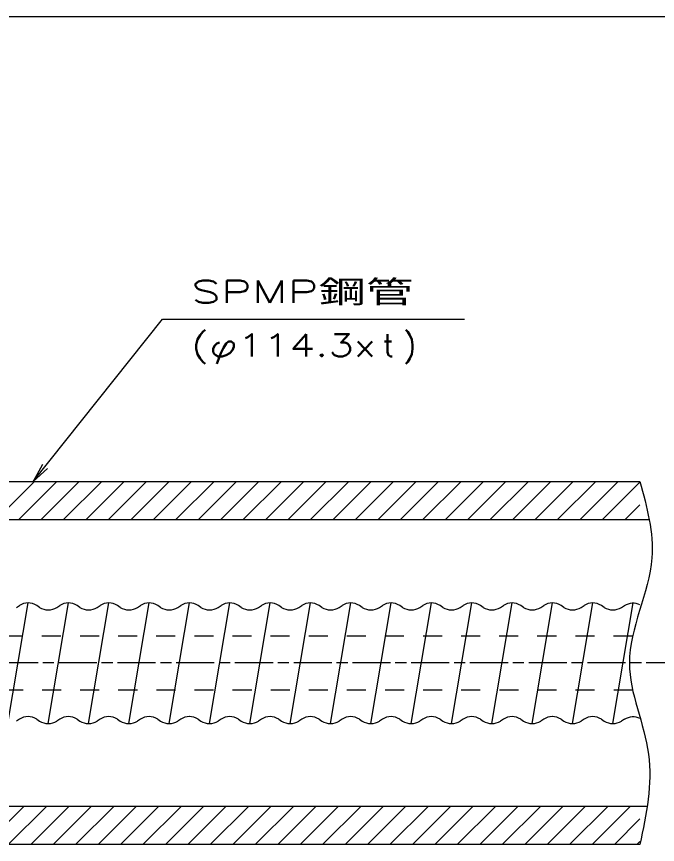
# Model space of a CAD drawing. Units: millimetres at full size, sheet at 1:1; details may follow other scales. Extents: x -2456 to -674, y 2522 to 3782.
# Drawn here: x -2091.6 to -1889.8, y 3131.3 to 3392 of the extents above; entities that cross this region are included whole.
import ezdxf
from ezdxf.enums import TextEntityAlignment as Align

# ---------------------------------------------------------------- set-up
doc = ezdxf.new("R2010")
doc.units = ezdxf.units.MM
doc.linetypes.add('CHAIN', pattern=[18.5, 12, -1.5, 3.5, -1.5])
doc.linetypes.add('DASHED_SPACED', pattern=[12, 6, -6])
for name, color, linetype, lineweight in [('0_2', 7, 'Continuous', 25), ('実線中', 7, 'Continuous', 25), ('寸法線', 7, 'Continuous', 25), ('細線', 81, 'Continuous', 25)]:
    doc.layers.add(name, color=color, linetype=linetype, lineweight=lineweight)
doc.styles.add('simplex.shx', font='')
doc.styles.get('simplex.shx').set_extended_font_data('simplex.shx')

# ---------------------------------------------------------------- blocks, each defined once
blk = doc.blocks.new('open_arrow')
at = {"color": 0, "linetype": 'Continuous', "lineweight": -2}
blk.add_lwpolyline([(7.5, 1.25), (0, 0), (7.5, -1.25)], dxfattribs=at)

msp = doc.modelspace()

# ---------------------------------------------------------------- linework, layer by layer
at = {"layer": '0_2'}
msp.add_line((-2277.501, 3392.011), (-1265.517, 3392.011), dxfattribs=at)
at = {"layer": '0_2', "color": 2}
msp.add_line((-1976.237, 3296.7), (-1950.558, 3296.7), dxfattribs=at)
at = {"layer": '0_2'}
msp.add_lwpolyline([(-2086.411, 3245.562), (-2045.671, 3296.7), (-2039.671, 3296.7), (-1976.237, 3296.7)], dxfattribs=at)
msp.add_open_spline([(-1895.322, 3245.562), (-1893.142, 3237.52), (-1890.963, 3229.478), (-1891.578, 3221.487), (-1892.433, 3210.394), (-1898.674, 3199.401), (-1898.661, 3188.412), (-1898.649, 3178.865), (-1893.915, 3169.321), (-1892.62, 3159.651), (-1891.363, 3150.267), (-1893.342, 3140.765), (-1895.322, 3131.262)], degree=3, knots=[0, 0, 0, 0, 1, 1, 1, 2, 2, 2, 3, 3, 3, 4, 4, 4, 4], dxfattribs=at)
at = {"layer": '実線中'}
for p, q in [((-2277.501, 3245.562), (-1895.322, 3245.562)), ((-2277.501, 3233.562), (-1892.413, 3233.562)), ((-2277.501, 3233.562), (-1892.413, 3233.562)), ((-1893.062, 3143.262), (-2277.501, 3143.262)), ((-1895.322, 3131.262), (-2277.501, 3131.262))]:
    msp.add_line(p, q, dxfattribs=at)
at = {"layer": '寸法線', "color": 81}
for p, q in [((-2094.359, 3169.325), (-2088.009, 3207.315)), ((-2081.659, 3169.325), (-2075.309, 3207.315)), ((-2068.959, 3169.325), (-2062.609, 3207.315)), ((-2056.259, 3169.325), (-2049.909, 3207.315)), ((-2043.559, 3169.325), (-2037.209, 3207.315)), ((-2030.859, 3169.325), (-2024.509, 3207.315)), ((-2018.159, 3169.325), (-2011.809, 3207.315)), ((-2018.159, 3169.325), (-2011.809, 3207.315)), ((-2005.459, 3169.325), (-1999.109, 3207.315)), ((-1992.759, 3169.325), (-1986.409, 3207.315)), ((-1980.059, 3169.325), (-1973.709, 3207.315)), ((-1967.359, 3169.325), (-1961.009, 3207.315)), ((-1954.659, 3169.325), (-1948.309, 3207.315)), ((-1941.959, 3169.325), (-1935.609, 3207.315)), ((-1929.259, 3169.325), (-1922.909, 3207.315)), ((-1916.559, 3169.325), (-1910.209, 3207.315)), ((-1903.859, 3169.325), (-1897.509, 3207.315))]:
    msp.add_line(p, q, dxfattribs=at)
at = {"layer": '寸法線'}
for p, q in [((-2091.636, 3205.922), (-2090.731, 3206.509)), ((-2084.381, 3205.922), (-2085.286, 3206.509)), ((-2078.936, 3205.922), (-2078.031, 3206.509)), ((-2071.681, 3205.922), (-2072.586, 3206.509)), ((-2066.236, 3205.922), (-2065.331, 3206.509)), ((-2058.981, 3205.922), (-2059.886, 3206.509)), ((-2053.536, 3205.922), (-2052.631, 3206.509)), ((-2046.281, 3205.922), (-2047.186, 3206.509)), ((-2040.836, 3205.922), (-2039.931, 3206.509)), ((-2033.581, 3205.922), (-2034.486, 3206.509)), ((-2028.136, 3205.922), (-2027.231, 3206.509)), ((-2020.881, 3205.922), (-2021.786, 3206.509)), ((-2020.881, 3205.922), (-2021.786, 3206.509)), ((-2015.436, 3205.922), (-2014.531, 3206.509)), ((-2015.436, 3205.922), (-2014.531, 3206.509)), ((-2008.181, 3205.922), (-2009.086, 3206.509)), ((-2002.736, 3205.922), (-2001.831, 3206.509)), ((-1995.481, 3205.922), (-1996.386, 3206.509)), ((-1990.036, 3205.922), (-1989.131, 3206.509)), ((-1982.781, 3205.922), (-1983.686, 3206.509)), ((-1977.336, 3205.922), (-1976.431, 3206.509)), ((-1970.081, 3205.922), (-1970.986, 3206.509)), ((-1964.636, 3205.922), (-1963.731, 3206.509)), ((-1957.381, 3205.922), (-1958.286, 3206.509)), ((-1951.936, 3205.922), (-1951.031, 3206.509)), ((-1944.681, 3205.922), (-1945.586, 3206.509)), ((-1939.236, 3205.922), (-1938.331, 3206.509)), ((-1931.981, 3205.922), (-1932.886, 3206.509)), ((-1926.536, 3205.922), (-1925.631, 3206.509)), ((-1919.281, 3205.922), (-1920.186, 3206.509)), ((-1913.836, 3205.922), (-1912.931, 3206.509)), ((-1906.581, 3205.922), (-1907.486, 3206.509)), ((-1901.136, 3205.922), (-1900.231, 3206.509)), ((-2090.731, 3170.719), (-2091.636, 3170.132)), ((-2085.286, 3170.719), (-2084.381, 3170.132)), ((-2078.031, 3170.719), (-2078.936, 3170.132)), ((-2072.586, 3170.719), (-2071.681, 3170.132)), ((-2065.331, 3170.719), (-2066.236, 3170.132)), ((-2059.886, 3170.719), (-2058.981, 3170.132)), ((-2052.631, 3170.719), (-2053.536, 3170.132)), ((-2052.631, 3170.719), (-2053.536, 3170.132)), ((-2047.186, 3170.719), (-2046.281, 3170.132)), ((-2039.931, 3170.719), (-2040.836, 3170.132)), ((-2034.486, 3170.719), (-2033.581, 3170.132)), ((-2027.231, 3170.719), (-2028.136, 3170.132)), ((-2027.231, 3170.719), (-2028.136, 3170.132)), ((-2021.786, 3170.719), (-2020.881, 3170.132)), ((-2021.786, 3170.719), (-2020.881, 3170.132)), ((-2014.531, 3170.719), (-2015.436, 3170.132)), ((-2014.531, 3170.719), (-2015.436, 3170.132)), ((-2009.086, 3170.719), (-2008.181, 3170.132)), ((-2001.831, 3170.719), (-2002.736, 3170.132)), ((-2001.831, 3170.719), (-2002.736, 3170.132)), ((-1996.386, 3170.719), (-1995.481, 3170.132)), ((-1989.131, 3170.719), (-1990.036, 3170.132)), ((-1983.686, 3170.719), (-1982.781, 3170.132)), ((-1976.431, 3170.719), (-1977.336, 3170.132)), ((-1970.986, 3170.719), (-1970.081, 3170.132)), ((-1963.731, 3170.719), (-1964.636, 3170.132)), ((-1958.286, 3170.719), (-1957.381, 3170.132)), ((-1951.031, 3170.719), (-1951.936, 3170.132)), ((-1945.586, 3170.719), (-1944.681, 3170.132)), ((-1938.331, 3170.719), (-1939.236, 3170.132)), ((-1938.331, 3170.719), (-1939.236, 3170.132)), ((-1932.886, 3170.719), (-1931.981, 3170.132)), ((-1925.631, 3170.719), (-1926.536, 3170.132)), ((-1920.186, 3170.719), (-1919.281, 3170.132)), ((-1912.931, 3170.719), (-1913.836, 3170.132)), ((-1912.931, 3170.719), (-1913.836, 3170.132)), ((-1907.486, 3170.719), (-1906.581, 3170.132)), ((-1900.231, 3170.719), (-1901.136, 3170.132))]:
    msp.add_line(p, q, dxfattribs=at)
at = {"layer": '寸法線', "color": 2, "linetype": 'DASHED_SPACED'}
for p, q in [((-1897.644, 3196.82), (-2298.021, 3196.82)), ((-1897.596, 3179.82), (-2298.021, 3179.82))]:
    msp.add_line(p, q, dxfattribs=at)
at = {"layer": '寸法線', "color": 1, "linetype": 'CHAIN'}
msp.add_line((-1881.36, 3188.412), (-2338.399, 3188.412), dxfattribs=at)
at = {"layer": '寸法線'}
for centre, start, end in [((-2088.009, 3202.315), 57.00469, 122.99531), ((-2075.309, 3202.315), 57.00469, 122.99531), ((-2062.609, 3202.315), 90, 122.99531), ((-2062.609, 3202.315), 57.00469, 90), ((-2049.909, 3202.315), 57.00469, 122.99531), ((-2037.209, 3202.315), 90, 122.99531), ((-2037.209, 3202.315), 90, 122.99531), ((-2037.209, 3202.315), 57.00469, 90), ((-2024.509, 3202.315), 57.00469, 122.99531), ((-2024.509, 3202.315), 57.00469, 122.99531), ((-2011.809, 3202.315), 90, 122.99531), ((-2011.809, 3202.315), 57.00469, 90), ((-1999.109, 3202.315), 57.00469, 122.99531), ((-1986.409, 3202.315), 57.00469, 122.99531), ((-1973.709, 3202.315), 57.00469, 122.99531), ((-1961.009, 3202.315), 57.00469, 122.99531), ((-1948.309, 3202.315), 90, 122.99531), ((-1948.309, 3202.315), 57.00469, 90), ((-1935.609, 3202.315), 57.00469, 122.99531), ((-1922.909, 3202.315), 90, 122.99531), ((-1922.909, 3202.315), 90, 122.99531), ((-1922.909, 3202.315), 57.00469, 90), ((-1910.209, 3202.315), 57.00469, 122.99531), ((-1897.524, 3202.223), 63.87294, 122.99531), ((-2081.659, 3210.115), 237.00469, 302.99531), ((-2068.959, 3210.115), 237.00469, 302.99531), ((-2056.259, 3210.115), 237.00469, 302.99531), ((-2043.559, 3210.115), 237.00469, 302.99531), ((-2030.859, 3210.115), 237.00469, 302.99531), ((-2018.159, 3210.115), 237.00469, 302.99531), ((-2018.159, 3210.115), 237.00469, 302.99531), ((-2005.459, 3210.115), 237.00469, 302.99531), ((-1992.759, 3210.115), 237.00469, 302.99531), ((-1980.059, 3210.115), 237.00469, 302.99531), ((-1967.359, 3210.115), 237.00469, 302.99531), ((-1954.659, 3210.115), 237.00469, 302.99531), ((-1941.959, 3210.115), 237.00469, 302.99531), ((-1929.259, 3210.115), 237.00469, 302.99531), ((-1916.559, 3210.115), 237.00469, 302.99531), ((-1903.859, 3210.115), 237.00469, 302.99531), ((-2088.009, 3166.525), 57.00469, 122.99531), ((-2075.309, 3166.525), 57.00469, 122.99531), ((-2062.609, 3166.525), 90, 122.99531), ((-2062.609, 3166.525), 57.00469, 122.99531), ((-2049.909, 3166.525), 57.00469, 122.99531), ((-2037.209, 3166.525), 90.39157, 122.99531), ((-2037.209, 3166.525), 57.00469, 122.99531), ((-2024.509, 3166.525), 57.00469, 122.99531), ((-2024.509, 3166.525), 57.00469, 122.99531), ((-2011.809, 3166.525), 57.00469, 122.99531), ((-2011.809, 3166.525), 90, 122.99531), ((-1999.109, 3166.525), 57.00469, 122.99531), ((-1986.409, 3166.525), 57.00469, 122.99531), ((-1973.709, 3166.525), 57.00469, 122.99531), ((-1961.009, 3166.525), 57.00469, 122.99531), ((-1948.309, 3166.525), 90, 122.99531), ((-1948.309, 3166.525), 57.00469, 122.99531), ((-1935.609, 3166.525), 57.00469, 122.99531), ((-1922.909, 3166.525), 90.39157, 122.99531), ((-1922.909, 3166.525), 57.00469, 122.99531), ((-1910.209, 3166.525), 57.00469, 122.99531), ((-1897.524, 3166.433), 63.87294, 122.99531), ((-2081.659, 3174.325), 237.00469, 302.99531), ((-2068.959, 3174.325), 237.00469, 302.99531), ((-2056.259, 3174.325), 237.00469, 302.99531), ((-2043.559, 3174.325), 237.00469, 302.99531), ((-2030.859, 3174.325), 237.00469, 302.99531), ((-2018.159, 3174.325), 237.00469, 302.99531), ((-2018.159, 3174.325), 237.00469, 302.99531), ((-2005.459, 3174.325), 237.00469, 302.99531), ((-1992.759, 3174.325), 237.00469, 302.99531), ((-1980.059, 3174.325), 237.00469, 302.99531), ((-1967.359, 3174.325), 237.00469, 302.99531), ((-1954.659, 3174.325), 237.00469, 302.99531), ((-1941.959, 3174.325), 237.00469, 302.99531), ((-1929.259, 3174.325), 237.00469, 302.99531), ((-1916.559, 3174.325), 237.00469, 302.99531), ((-1903.859, 3174.325), 237.00469, 302.99531)]:
    msp.add_arc(centre, 5, start, end, dxfattribs=at)
at = {"layer": '細線'}
for p, q in [((-2098.023, 3233.562), (-2086.023, 3245.562)), ((-2090.952, 3233.562), (-2078.952, 3245.562)), ((-2083.881, 3233.562), (-2071.881, 3245.562)), ((-2076.81, 3233.562), (-2064.81, 3245.562)), ((-2069.739, 3233.562), (-2057.739, 3245.562)), ((-2062.668, 3233.562), (-2050.668, 3245.562)), ((-2055.597, 3233.562), (-2043.597, 3245.562)), ((-2048.525, 3233.562), (-2036.525, 3245.562)), ((-2041.454, 3233.562), (-2029.454, 3245.562)), ((-2034.383, 3233.562), (-2022.383, 3245.562)), ((-2027.312, 3233.562), (-2015.312, 3245.562)), ((-2020.241, 3233.562), (-2008.241, 3245.562)), ((-2013.17, 3233.562), (-2001.17, 3245.562)), ((-2006.099, 3233.562), (-1994.099, 3245.562)), ((-1999.028, 3233.562), (-1987.028, 3245.562)), ((-1991.957, 3233.562), (-1979.957, 3245.562)), ((-1984.886, 3233.562), (-1972.886, 3245.562)), ((-1977.815, 3233.562), (-1965.815, 3245.562)), ((-1970.744, 3233.562), (-1958.744, 3245.562)), ((-1963.673, 3233.562), (-1951.673, 3245.562)), ((-1956.602, 3233.562), (-1944.602, 3245.562)), ((-1949.531, 3233.562), (-1937.531, 3245.562)), ((-1942.459, 3233.562), (-1930.459, 3245.562)), ((-1935.388, 3233.562), (-1923.388, 3245.562)), ((-1928.317, 3233.562), (-1916.317, 3245.562)), ((-1921.246, 3233.562), (-1909.246, 3245.562)), ((-1914.175, 3233.562), (-1902.175, 3245.562)), ((-1907.104, 3233.562), (-1895.322, 3245.344)), ((-1900.033, 3233.562), (-1895.322, 3238.273)), ((-2101.328, 3131.262), (-2089.328, 3143.262)), ((-2094.257, 3131.262), (-2082.257, 3143.262)), ((-2087.186, 3131.262), (-2075.186, 3143.262)), ((-2080.115, 3131.262), (-2068.115, 3143.262)), ((-2073.044, 3131.262), (-2061.044, 3143.262)), ((-2065.973, 3131.262), (-2053.973, 3143.262)), ((-2058.902, 3131.262), (-2046.902, 3143.262)), ((-2051.831, 3131.262), (-2039.831, 3143.262)), ((-2044.759, 3131.262), (-2032.759, 3143.262)), ((-2037.688, 3131.262), (-2025.688, 3143.262)), ((-2030.617, 3131.262), (-2018.617, 3143.262)), ((-2023.546, 3131.262), (-2011.546, 3143.262)), ((-2016.475, 3131.262), (-2004.475, 3143.262)), ((-2009.404, 3131.262), (-1997.404, 3143.262)), ((-2002.333, 3131.262), (-1990.333, 3143.262)), ((-1995.262, 3131.262), (-1983.262, 3143.262)), ((-1988.191, 3131.262), (-1976.191, 3143.262)), ((-1981.12, 3131.262), (-1969.12, 3143.262)), ((-1974.049, 3131.262), (-1962.049, 3143.262)), ((-1966.978, 3131.262), (-1954.978, 3143.262)), ((-1959.907, 3131.262), (-1947.907, 3143.262)), ((-1952.836, 3131.262), (-1940.836, 3143.262)), ((-1945.765, 3131.262), (-1933.765, 3143.262)), ((-1938.693, 3131.262), (-1926.693, 3143.262)), ((-1931.622, 3131.262), (-1919.622, 3143.262)), ((-1924.551, 3131.262), (-1912.551, 3143.262)), ((-1917.48, 3131.262), (-1905.48, 3143.262)), ((-1910.409, 3131.262), (-1898.409, 3143.262)), ((-1903.338, 3131.262), (-1895.322, 3139.278)), ((-1896.267, 3131.262), (-1895.322, 3132.207))]:
    msp.add_line(p, q, dxfattribs=at)

# ---------------------------------------------------------------- block references
at = {"layer": '0_2', "xscale": 0.8, "yscale": 0.8, "rotation": 51.5}
msp.add_blockref('open_arrow', (-2086.411, 3245.562), dxfattribs=at)

# ---------------------------------------------------------------- texts
at = {"layer": '0_2', "style": 'simplex.shx'}
for s, width, p in [('SPMP鋼管', 1.55, (-2036.671, 3299.7)), ('(φ114.3x', 1.35, (-2036.671, 3282.866))]:
    msp.add_text(s, height=7.038, dxfattribs=dict(at, width=width)).set_placement(p, align=Align.BOTTOM_LEFT)
for s, p in [(')', (-1969.928, 3282.866)), ('t', (-1976.328, 3282.866))]:
    msp.add_text(s, height=7.038, dxfattribs=at).set_placement(p, align=Align.BOTTOM_LEFT)

doc.saveas('drawing.dxf')
